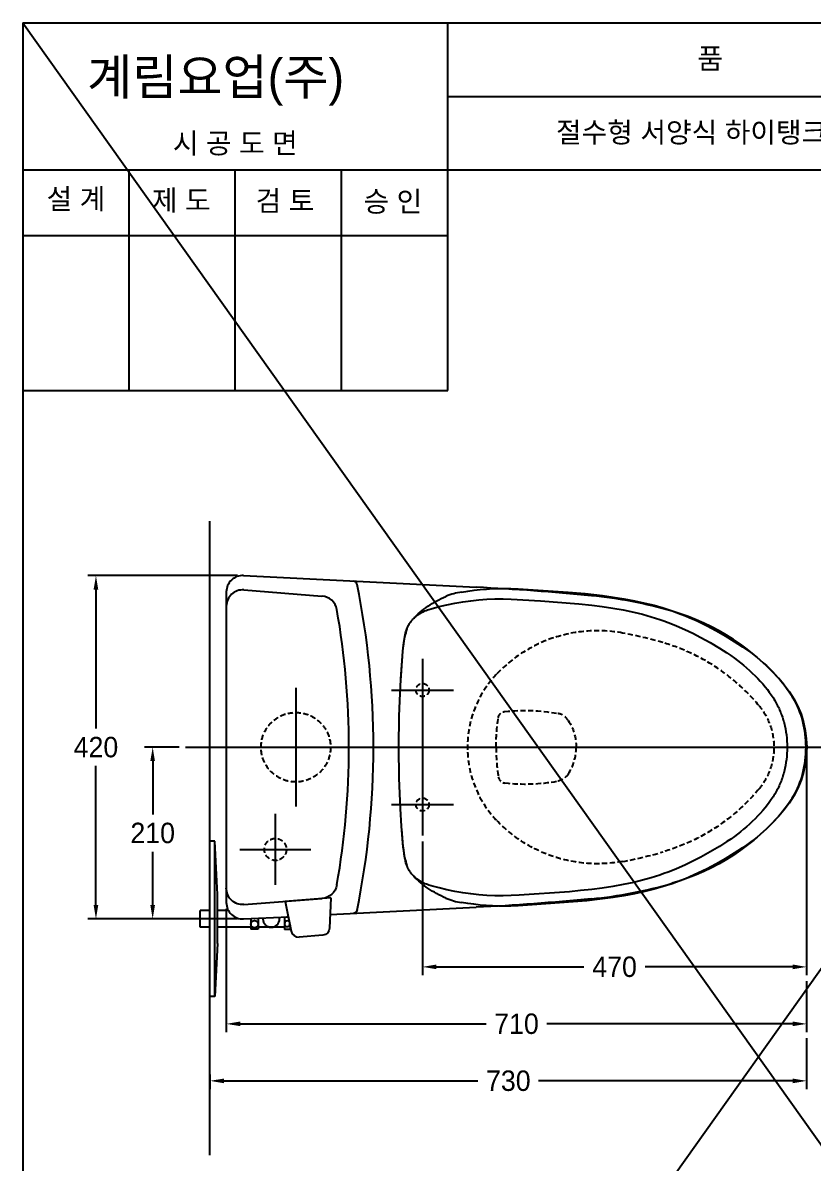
# Model space of a CAD drawing. Header units: millimetres. Extents: x 0 to 3800, y -67 to 2530.
# Drawn here: x 2000 to 2967, y 1135 to 2530 of the extents above; entities that cross this region are included whole.
import ezdxf
from ezdxf.enums import TextEntityAlignment as Align
from ezdxf.lldxf.tags import DXFTag

# ---------------------------------------------------------------- set-up
doc = ezdxf.new("R2010")
doc.units = ezdxf.units.MM
doc.linetypes.add('DASHED2', pattern=[9.525, 6.35, -3.175])
for name, color, linetype in [('TEXT', 7, 'Continuous'), ('내부선 및 부속', 4, 'Continuous'), ('도각라인', 255, 'Continuous'), ('외형선', 3, 'Continuous'), ('점선', 6, 'DASHED2'), ('중심선', 1, 'DASHED'), ('치수선', 7, 'Continuous')]:
    doc.layers.add(name, color=color, linetype=linetype)
doc.styles.add('____', font='')
doc.styles.add('타이틀', font='H2GTRM.TTF', dxfattribs={"height": 25})
doc.styles.get('____').set_extended_font_data('굴림')
tags = doc.linetypes.add('DASHDOT', pattern=[70, 31, -13, 13, -13]).pattern_tags.tags
tags[10:11] = [DXFTag(74, 4), DXFTag(75, 0), DXFTag(340, '0'), DXFTag(46, 0.0), DXFTag(50, 0.0), DXFTag(44, 0.0), DXFTag(45, 0.0)]
tags[8:9] = [DXFTag(74, 4), DXFTag(75, 0), DXFTag(340, '0'), DXFTag(46, 0.0), DXFTag(50, 0.0), DXFTag(44, 0.0), DXFTag(45, 0.0)]
tags[6:7] = [DXFTag(74, 4), DXFTag(75, 0), DXFTag(340, '0'), DXFTag(46, 0.0), DXFTag(50, 0.0), DXFTag(44, 0.0), DXFTag(45, 0.0)]
tags[4:5] = [DXFTag(74, 4), DXFTag(75, 0), DXFTag(340, '0'), DXFTag(46, 0.0), DXFTag(50, 0.0), DXFTag(44, 0.0), DXFTag(45, 0.0)]
tags = doc.linetypes.add('DASHED', pattern=[25.72, 12.86, -12.86]).pattern_tags.tags
tags[6:7] = [DXFTag(74, 4), DXFTag(75, 0), DXFTag(340, '0'), DXFTag(46, 0.0), DXFTag(50, 0.0), DXFTag(44, 0.0), DXFTag(45, 0.0)]
tags[4:5] = [DXFTag(74, 4), DXFTag(75, 0), DXFTag(340, '0'), DXFTag(46, 0.0), DXFTag(50, 0.0), DXFTag(44, 0.0), DXFTag(45, 0.0)]
doc.dimstyles.new('MSADIM', dxfattribs={"dimtxt": 33, "dimasz": 17, "dimexe": 10, "dimexo": 7.5, "dimgap": 10, "dimtad": 0, "dimtih": 1, "dimtoh": 1, "dimdec": 0, "dimzin": 1, "dimdsep": 46, "dimtxsty": '____', "dimcen": 11.25, "dimadec": 0, "dimazin": 0, "dimtfac": 1, "dimtdec": 0, "dimtix": 1, "dimtmove": 0, "dimatfit": 3, "dimfxl": 1, "dimtolj": 1, "dimtzin": 1, "dimarcsym": 0})

# ---------------------------------------------------------------- blocks, each defined once
blk = doc.blocks.new('*D2')
at = {"layer": '치수선', "color": 0, "linetype": 'Continuous', "lineweight": -2, "transparency": 16777216}
for p, q in [((2959, 1636.3), (2959, 1365.1)), ((2489, 1528.3), (2489, 1365.1)), ((2506, 1375.1), (2686.3, 1375.1)), ((2942, 1375.1), (2761.6, 1375.1))]:
    blk.add_line(p, q, dxfattribs=at)
at = {"layer": '치수선', "color": 0, "linetype": 'Continuous', "transparency": 16777216}
for points in [[(2506, 1378), (2506, 1372.3), (2489, 1375.1)], [(2942, 1378), (2942, 1372.3), (2959, 1375.1)]]:
    blk.add_solid(points, dxfattribs=at)
at = {"layer": '치수선', "color": 0, "linetype": 'Continuous', "transparency": 16777216, "insert": (2724, 1375.1), "char_height": 25, "attachment_point": 5, "style": '____'}
blk.add_mtext('\\A1;470', dxfattribs=at)
blk = doc.blocks.new('*D3')
at = {"layer": '치수선', "color": 0, "linetype": 'Continuous', "lineweight": -2, "transparency": 16777216}
for p, q in [((2249, 1446), (2249, 1295.4)), ((2959, 1357.6), (2959, 1295.4)), ((2266, 1305.4), (2566.8, 1305.4)), ((2942, 1305.4), (2641.1, 1305.4))]:
    blk.add_line(p, q, dxfattribs=at)
at = {"layer": '치수선', "color": 0, "linetype": 'Continuous', "transparency": 16777216}
for points in [[(2266, 1308.3), (2266, 1302.6), (2249, 1305.4)], [(2942, 1308.3), (2942, 1302.6), (2959, 1305.4)]]:
    blk.add_solid(points, dxfattribs=at)
at = {"layer": '치수선', "color": 0, "linetype": 'Continuous', "transparency": 16777216, "insert": (2604, 1305.4), "char_height": 25, "attachment_point": 5, "style": '____'}
blk.add_mtext('\\A1;710', dxfattribs=at)
blk = doc.blocks.new('*D4')
at = {"layer": '치수선', "color": 0, "linetype": 'Continuous', "lineweight": -2, "transparency": 16777216}
for p, q in [((2959, 1287.9), (2959, 1225.7)), ((2229, 1243.3), (2229, 1225.7)), ((2246, 1235.7), (2556.8, 1235.7)), ((2942, 1235.7), (2631.1, 1235.7))]:
    blk.add_line(p, q, dxfattribs=at)
at = {"layer": '치수선', "color": 0, "linetype": 'Continuous', "transparency": 16777216}
for points in [[(2246, 1238.5), (2246, 1232.8), (2229, 1235.7)], [(2942, 1238.5), (2942, 1232.8), (2959, 1235.7)]]:
    blk.add_solid(points, dxfattribs=at)
at = {"layer": '치수선', "color": 0, "linetype": 'Continuous', "transparency": 16777216, "insert": (2594, 1235.7), "char_height": 25, "attachment_point": 5, "style": '____'}
blk.add_mtext('\\A1;730', dxfattribs=at)
blk = doc.blocks.new('*D5')
at = {"layer": '치수선', "color": 0, "linetype": 'Continuous', "lineweight": -2, "transparency": 16777216}
for p, q in [((2262.5, 1853.7), (2079.5, 1853.7)), ((2089.5, 1836.7), (2089.5, 1666.6)), ((2089.5, 1450.8), (2089.5, 1620.9)), ((2262.5, 1433.8), (2079.5, 1433.8))]:
    blk.add_line(p, q, dxfattribs=at)
at = {"layer": '치수선', "color": 0, "linetype": 'Continuous', "transparency": 16777216}
for points in [[(2086.6, 1836.7), (2092.3, 1836.7), (2089.5, 1853.7)], [(2086.6, 1450.8), (2092.3, 1450.8), (2089.5, 1433.8)]]:
    blk.add_solid(points, dxfattribs=at)
at = {"layer": '치수선', "color": 0, "linetype": 'Continuous', "transparency": 16777216, "insert": (2089.5, 1643.8), "char_height": 25, "attachment_point": 5, "style": '____'}
blk.add_mtext('\\A1;420', dxfattribs=at)
blk = doc.blocks.new('*D12')
at = {"layer": '치수선', "color": 0, "linetype": 'Continuous', "lineweight": -2, "transparency": 16777216}
for p, q in [((2191.5, 1643.8), (2148.9, 1643.8)), ((2158.9, 1626.8), (2158.9, 1561.6)), ((2158.9, 1450.8), (2158.9, 1515.9)), ((2191.5, 1433.8), (2148.9, 1433.8))]:
    blk.add_line(p, q, dxfattribs=at)
at = {"layer": '치수선', "color": 0, "linetype": 'Continuous', "transparency": 16777216}
for points in [[(2156, 1626.8), (2161.7, 1626.8), (2158.9, 1643.8)], [(2156, 1450.8), (2161.7, 1450.8), (2158.9, 1433.8)]]:
    blk.add_solid(points, dxfattribs=at)
at = {"layer": '치수선', "color": 0, "linetype": 'Continuous', "transparency": 16777216, "insert": (2158.9, 1538.8), "char_height": 25, "attachment_point": 5, "style": '____'}
blk.add_mtext('\\A1;210', dxfattribs=at)

msp = doc.modelspace()

# ---------------------------------------------------------------- linework, layer by layer
for p, q in [((2000, 2530), (3800, 0)), ((3800, 2530), (2000, 0))]:
    msp.add_line(p, q)
at = {"layer": '내부선 및 부속', "linetype": 'Continuous'}
for p, q in [((2235, 1528.8), (2229, 1528.8)), ((2235, 1338.8), (2235, 1528.8)), ((2238, 1463.8), (2235, 1528.8)), ((2467.4, 1508.4), (2467.5, 1508.5)), ((2467.5, 1508.5), (2467.6, 1508.3)), ((2238, 1403.8), (2238, 1463.8)), ((2321.1, 1455.3), (2328.5, 1418.7)), ((2376.9, 1459.7), (2375.3, 1422.3)), ((2217, 1423.5), (2217, 1444)), ((2229, 1444), (2217, 1444)), ((2251.5, 1444), (2238, 1444)), ((2229, 1423.5), (2217, 1423.5)), ((2279, 1423.5), (2238, 1423.5)), ((2279, 1434.2), (2279, 1421.3)), ((2288, 1434.7), (2288, 1421.3)), ((2320, 1423.5), (2288, 1423.5)), ((2293.7, 1433.8), (2293.7, 1435)), ((2314.2, 1433.8), (2314.2, 1436)), ((2320, 1436.3), (2320, 1420.8)), ((2327, 1426.1), (2327, 1420.8)), ((2288, 1421.3), (2279, 1421.3)), ((2327, 1420.8), (2320, 1420.8)), ((2327.8, 1422.1), (2327, 1420.8)), ((2367, 1413.8), (2338, 1411.5)), ((2238, 1403.8), (2235, 1338.8)), ((2235, 1338.8), (2229, 1338.8))]:
    msp.add_line(p, q, dxfattribs=at)
at = {"layer": '내부선 및 부속', "linetype": 'Continuous', "flags": 128}
for points in [[(2478, 1801.3), (2479.8, 1803.1), (2481.7, 1805), (2483.9, 1807), (2486.1, 1809), (2488.4, 1810.9), (2490.8, 1812.7), (2493.2, 1814.5), (2495.6, 1816.2), (2498.3, 1818), (2500.9, 1819.6), (2503.6, 1821.2), (2506.4, 1822.8), (2509.1, 1824.2), (2512, 1825.7), (2514.8, 1827), (2517.6, 1828.3)], [(2536.9, 1833.7), (2544.5, 1834.9), (2552.1, 1835.9), (2559.7, 1836.7), (2567.4, 1837.3), (2574.8, 1837.8), (2582.2, 1838.1), (2589.7, 1838.1), (2597.1, 1838), (2606.2, 1837.7), (2667.1, 1833.5), (2688.1, 1831.7), (2709.1, 1829.3)], [(2709.1, 1829.3), (2722.2, 1827.5), (2735.2, 1825.4), (2748.2, 1823), (2761.1, 1820.2), (2772.3, 1817.4), (2783.4, 1814.2), (2794.3, 1810.7), (2799.8, 1808.7), (2805.1, 1806.7), (2810.6, 1804.6), (2816, 1802.3), (2821.4, 1799.9), (2826.8, 1797.5), (2837.3, 1792.3), (2847.7, 1786.8), (2859.2, 1780.2), (2870.4, 1773.3), (2880.7, 1766.6), (2885.7, 1763.1), (2890.7, 1759.5), (2894.6, 1756.5), (2898.4, 1753.5), (2902.2, 1750.3), (2905.9, 1747.1), (2909.7, 1743.6), (2913.4, 1740), (2917.1, 1736.3), (2920.6, 1732.6), (2923.8, 1729.1), (2926.9, 1725.6), (2929.9, 1722), (2932.8, 1718.4), (2935.3, 1715), (2937.7, 1711.5), (2939.9, 1708), (2941, 1706.2), (2942.1, 1704.4), (2944, 1701), (2945.8, 1697.5), (2947.4, 1694), (2949, 1690.4), (2950.4, 1686.8), (2951.7, 1683.1), (2952.9, 1679.4), (2953.9, 1675.6), (2954.4, 1673.7), (2954.8, 1671.7), (2955.6, 1667.8), (2956.3, 1663.8), (2956.8, 1659.8), (2957.2, 1655.8), (2957.5, 1651.8), (2957.7, 1647.8), (2957.8, 1643.8)], [(2499.8, 1813.2), (2509.3, 1815.8), (2518.9, 1818.1), (2528.6, 1820.1), (2538.3, 1821.8), (2548.1, 1823.1), (2557.9, 1824.2), (2567.7, 1824.9), (2577.6, 1825.3), (2587.5, 1825.3), (2597.4, 1825.1), (2633.2, 1822.9), (2680.3, 1819.3), (2696, 1817.6)], [(2696, 1817.6), (2708.9, 1815.9), (2721.8, 1813.9), (2734.6, 1811.7), (2747.4, 1809), (2758.1, 1806.4), (2768.7, 1803.4), (2779.2, 1800.1), (2784.4, 1798.3), (2789.6, 1796.4), (2794.7, 1794.4), (2799.8, 1792.4), (2809.9, 1788), (2819.9, 1783.2), (2829.7, 1778.1), (2841, 1771.8), (2852.2, 1765.1), (2861.5, 1759.2), (2866.1, 1756.1), (2870.6, 1752.9), (2874.4, 1750), (2878.1, 1747.1), (2881.8, 1744.1), (2885.4, 1741), (2888.9, 1737.8), (2892.4, 1734.6), (2895.8, 1731.3), (2899.1, 1727.9), (2902.2, 1724.6), (2905.2, 1721.2), (2908.1, 1717.8), (2910.9, 1714.3), (2913.3, 1711.1), (2915.6, 1707.9), (2917.9, 1704.5), (2918.9, 1702.9), (2919.9, 1701.1), (2920.9, 1699.5), (2921.8, 1697.9), (2922.7, 1696.2), (2923.5, 1694.6), (2924.4, 1692.9), (2925.2, 1691.2), (2925.9, 1689.5), (2926.7, 1687.7), (2927.4, 1686), (2928, 1684.3), (2928.7, 1682.5), (2929.3, 1680.7), (2929.9, 1678.9), (2930.4, 1677.1), (2931, 1675.3), (2931.4, 1673.5), (2931.9, 1671.7), (2932.3, 1669.9), (2933.1, 1666.2), (2933.7, 1662.5), (2934.2, 1658.8), (2934.6, 1655), (2934.9, 1651.3), (2935, 1647.5), (2935.1, 1643.8)], [(2467.4, 1779.2), (2467.9, 1781.9), (2468.3, 1783.5), (2468.8, 1785.2), (2469, 1786), (2469.3, 1786.8), (2469.5, 1787.6), (2469.8, 1788.4), (2470.2, 1789.3), (2470.5, 1790.1), (2471, 1791.2), (2471.5, 1792.2), (2472, 1793.2), (2472.6, 1794.2), (2473.2, 1795.1), (2473.8, 1796.1), (2474.5, 1797), (2475.2, 1797.9), (2475.9, 1798.8), (2476.6, 1799.7)], [(2476.6, 1799.7), (2477.3, 1800.5), (2478, 1801.3), (2478.6, 1801.8), (2479.1, 1802.3), (2479.7, 1802.8), (2480.2, 1803.4), (2480.8, 1803.8), (2481.4, 1804.3), (2482, 1804.8), (2482.6, 1805.3), (2483.2, 1805.7), (2483.8, 1806.2), (2484.5, 1806.6), (2485.1, 1807), (2485.7, 1807.4), (2486.4, 1807.8), (2487, 1808.2), (2487.7, 1808.6), (2488.4, 1808.9), (2489.1, 1809.3), (2489.8, 1809.6), (2490.5, 1809.9), (2491.9, 1810.6), (2493.4, 1811.1), (2495, 1811.7), (2496.6, 1812.2), (2499.8, 1813.2)], [(2460, 1643.8), (2460.5, 1681.9), (2462, 1719.2), (2465, 1761.2), (2465.4, 1765.1), (2465.8, 1768.6), (2466.2, 1772.1), (2467.4, 1779.1)], [(2462.5, 1727.4), (2465, 1760.8), (2465.5, 1765.2), (2466, 1769.7), (2466.7, 1774.4), (2467.5, 1779)], [(2467.4, 1508.4), (2466, 1517.4), (2465.5, 1521.6), (2463.3, 1547.1), (2462, 1568.4), (2460.5, 1606.1), (2460, 1643.8)], [(2935.1, 1643.8), (2935, 1640), (2934.9, 1636.3), (2934.6, 1632.5), (2934.2, 1628.8), (2933.7, 1625), (2933.1, 1621.3), (2932.3, 1617.7), (2931.9, 1615.8), (2931.4, 1614), (2931, 1612.2), (2930.4, 1610.4), (2929.9, 1608.6), (2929.3, 1606.8), (2928.7, 1605.1), (2928.1, 1603.3), (2927.4, 1601.5), (2926.7, 1599.8), (2925.9, 1598.1), (2925.2, 1596.4), (2924.4, 1594.7), (2923.6, 1593), (2922.7, 1591.3), (2921.8, 1589.7), (2920.9, 1588), (2920, 1586.4), (2918.9, 1584.7), (2917.9, 1583), (2915.7, 1579.7), (2913.3, 1576.4), (2910.9, 1573.2), (2908.1, 1569.7), (2905.2, 1566.3), (2902.2, 1562.9), (2899.1, 1559.7), (2895.8, 1556.3), (2892.4, 1552.9), (2888.9, 1549.7), (2885.4, 1546.5), (2881.8, 1543.4), (2878.1, 1540.4), (2874.4, 1537.5), (2870.6, 1534.6), (2866.1, 1531.4), (2861.5, 1528.4), (2852.2, 1522.4), (2841, 1515.7), (2829.7, 1509.4), (2819.9, 1504.3), (2809.9, 1499.6), (2799.8, 1495.1), (2794.7, 1493.1), (2789.6, 1491.1), (2784.4, 1489.2), (2779.2, 1487.4), (2768.7, 1484.1), (2758.1, 1481.1), (2747.4, 1478.5), (2734.6, 1475.9), (2721.8, 1473.6), (2708.9, 1471.6), (2696, 1469.9)], [(2957.8, 1643.8), (2957.7, 1639.7), (2957.5, 1635.7), (2957.2, 1631.7), (2956.8, 1627.7), (2956.3, 1623.7), (2955.6, 1619.8), (2954.8, 1615.8), (2954.4, 1613.9), (2953.9, 1611.9), (2952.9, 1608.1), (2951.7, 1604.4), (2950.4, 1600.7), (2949, 1597.1), (2947.4, 1593.5), (2945.8, 1590), (2944, 1586.5), (2942.1, 1583.1), (2941, 1581.3), (2939.9, 1579.5), (2937.7, 1576), (2935.3, 1572.5), (2932.8, 1569.2), (2929.9, 1565.5), (2926.9, 1561.9), (2923.8, 1558.4), (2920.6, 1554.9), (2917.1, 1551.2), (2913.4, 1547.5), (2909.7, 1543.9), (2905.9, 1540.4), (2902.2, 1537.2), (2898.4, 1534), (2894.6, 1531), (2890.7, 1528), (2885.7, 1524.4), (2880.7, 1520.9), (2870.4, 1514.2), (2859.2, 1507.3), (2847.7, 1500.7), (2837.3, 1495.2), (2826.8, 1490), (2821.4, 1487.6), (2816, 1485.2), (2810.6, 1483), (2805.1, 1480.8), (2799.8, 1478.8), (2794.3, 1476.9), (2783.4, 1473.3), (2772.3, 1470.1), (2761.1, 1467.3), (2748.2, 1464.5), (2735.2, 1462.1), (2722.2, 1460.1), (2709.1, 1458.2)], [(2467.5, 1508.5), (2466.7, 1513.1), (2466, 1517.8), (2465.5, 1522.3), (2463.7, 1543.4)], [(2477, 1487.3), (2476.1, 1488.5), (2475.6, 1489), (2475.2, 1489.6), (2474.7, 1490.2), (2474.3, 1490.8), (2473.9, 1491.4), (2473.5, 1492), (2472.7, 1493.1), (2472.4, 1493.7), (2472, 1494.3), (2471.7, 1494.9), (2471.4, 1495.6), (2471.1, 1496.2), (2470.8, 1496.8), (2470.5, 1497.5), (2470.2, 1498.2), (2469.9, 1498.9), (2469.7, 1499.6), (2469.4, 1500.3), (2469.2, 1501), (2468.7, 1502.5), (2468.4, 1503.9), (2468, 1505.4), (2467.7, 1506.8), (2467.4, 1508.3)], [(2499.8, 1474.3), (2496.8, 1475.2), (2495.3, 1475.7), (2493.8, 1476.2), (2492.3, 1476.8), (2490.9, 1477.4), (2490.2, 1477.7), (2489.5, 1478), (2488.8, 1478.4), (2488.1, 1478.7), (2487.4, 1479.1), (2486.7, 1479.5), (2486.1, 1479.9), (2485.4, 1480.3), (2484.8, 1480.7), (2484.1, 1481.1), (2483.5, 1481.6), (2482.9, 1482), (2482.3, 1482.5), (2481.6, 1483), (2481, 1483.5), (2480.5, 1484), (2479.9, 1484.5), (2479.3, 1485), (2478.7, 1485.6), (2478.2, 1486.1), (2477.6, 1486.7), (2477, 1487.3)], [(2517.6, 1459.2), (2514.7, 1460.5), (2511.8, 1461.9), (2509, 1463.4), (2506.2, 1464.9), (2503.5, 1466.4), (2500.9, 1467.9), (2498.3, 1469.5), (2495.8, 1471.2), (2493.4, 1472.8), (2491.1, 1474.6), (2488.8, 1476.3), (2486.6, 1478.2), (2484.4, 1480), (2482.3, 1482), (2480.2, 1484), (2478.2, 1486.1)], [(2696, 1469.9), (2682.5, 1468.4), (2668.9, 1467.1), (2607.3, 1462.9), (2597.4, 1462.4), (2587.5, 1462.2), (2577.6, 1462.2), (2567.8, 1462.6), (2557.9, 1463.3), (2548.1, 1464.4), (2538.3, 1465.7), (2528.6, 1467.4), (2518.9, 1469.4), (2509.3, 1471.7), (2499.8, 1474.3)], [(2709.1, 1458.2), (2690, 1456), (2623, 1450.9), (2606.2, 1449.9), (2597.1, 1449.5), (2589.6, 1449.4), (2582, 1449.5), (2574.5, 1449.7), (2566.9, 1450.2), (2559.4, 1450.8), (2551.9, 1451.7), (2544.4, 1452.7), (2536.9, 1453.8)]]:
    msp.add_lwpolyline(points, dxfattribs=at)
msp.add_lwpolyline([(2375.3, 1422.3, -0.379025), (2367, 1413.8)], format="xyb", dxfattribs=at)
at = {"layer": '내부선 및 부속', "linetype": 'Continuous'}
msp.add_circle((2283.5, 1427.3), 4.5, dxfattribs=at)
for centre, radius, start, end in [((2548.2, 1756), 78.5, 98.2384, 112.8611), ((2522.8, 1769.7), 56.1, 160.3209, 170.2759), ((2523, 1517.9), 56.3, 189.5652, 199.3325), ((2549.1, 1534.8), 81.9, 247.4212, 261.4511), ((2304, 1433.8), 10.2, 180.0006, 0), ((2323.5, 1427.8), 3.5, 87.7485, 343.8987), ((2323.5, 1439.8), 3.5, 253.3726, 292.3444), ((2323.5, 1427.8), 3.5, 39.0179, 87.7485), ((2337.3, 1420.5), 9, 191.4583, 274.49)]:
    msp.add_arc(centre, radius, start, end, dxfattribs=at)
at = {"layer": '도각라인', "color": 7}
for p, q in [((2000, 2530), (2000, 0)), ((2000, 2530), (3800, 2530)), ((2520, 2080), (2520, 2530)), ((2520, 2440), (3800, 2440)), ((2000, 2350), (3800, 2350)), ((2130, 2080), (2130, 2350)), ((2260, 2080), (2260, 2350)), ((2390, 2080), (2390, 2350)), ((2000, 2270), (2520, 2270)), ((2000, 2080), (2520, 2080))]:
    msp.add_line(p, q, dxfattribs=at)
at = {"layer": '외형선', "linetype": 'Continuous'}
for p, q in [((2229, 1144.6), (2229, 1920.4)), ((2270, 1853.7), (2554.8, 1839.5)), ((2249, 1833.8), (2249, 1453.8)), ((2270.5, 1836.2), (2366, 1828.7)), ((2270.5, 1451.3), (2366, 1458.8)), ((2376.9, 1459.7), (2321.1, 1455.3)), ((2376, 1439.1), (2554.8, 1448)), ((2270, 1433.8), (2324.9, 1436.5))]:
    msp.add_line(p, q, dxfattribs=at)
at = {"layer": '외형선', "linetype": 'Continuous', "flags": 128}
for points in [[(2931.2, 1720.6, -0.362125), (2931.2, 1566.9)], [(2931.2, 1566.9, -0.149206), (2794.4, 1477.4)], [(2270.5, 1451.3, -0.43736), (2249, 1471.3)], [(2384.2, 1475.3, -0.341705), (2366, 1458.8)], [(2695.6, 1458.4, -0.011768), (2554.8, 1448)], [(2408.9, 1444.5, -0.342483), (2404.2, 1440.5)]]:
    msp.add_lwpolyline(points, format="xyb", dxfattribs=at)
at = {"layer": '외형선', "linetype": 'Continuous'}
for centre, radius, start, end in [((2269, 1833.8), 20, 87.1411, 180), ((2404, 1842), 5, 11.5197, 87.1415), ((1431.1, 1643.8), 997.9, 348.4803, 11.5197), ((2269, 1816.3), 20, 85.5094, 180), ((2364.5, 1808.8), 20, 10.0472, 85.5094), ((2405.2, -1156.8), 3000, 84.4445, 87.1415), ((2643.4, 1291.7), 540, 73.7584, 84.4445), ((1433.2, 1643.8), 965.8, 349.9528, 10.0472), ((2716.1, 1541.3), 280, 39.8132, 73.7584), ((2643.4, 1995.8), 540, 275.5555, 286.2416), ((2269, 1453.8), 20, 180, 272.8591)]:
    msp.add_arc(centre, radius, start, end, dxfattribs=at)
at = {"layer": '점선', "flags": 128}
for points in [[(2589.7, 1687.5, -0.070312), (2654, 1685.3)], [(2900.4, 1695, -0.362125), (2900.4, 1592.5)], [(2579, 1643.8, -0.037774), (2581.7, 1679.9)], [(2581.7, 1679.9, -0.340717), (2589.7, 1687.5)], [(2667.3, 1676.5, -0.145176), (2677, 1643.8)], [(2667.3, 1611, -0.207813), (2654, 1602.3)], [(2900.4, 1592.5, -0.149206), (2783.2, 1515.8)], [(2733.8, 1504.1, -0.253823), (2579.6, 1554.4)]]:
    msp.add_lwpolyline(points, format="xyb", dxfattribs=at)
at = {"layer": '점선'}
for centre, radius in [((2489, 1713.8), 8), ((2334, 1643.8), 42.5), ((2489, 1573.8), 8), ((2309, 1518.8), 13.5)]:
    msp.add_circle(centre, radius, dxfattribs=at)
for centre, radius, start, end in [((2703, 1616.3), 170, 79.5841, 136.5529), ((2643.4, 1291.7), 500, 73.7584, 79.5841), ((2716.1, 1541.3), 240, 39.8132, 73.7584), ((2674, 1643.8), 130, 136.5529, 223.4471), ((2650.5, 1665.6), 20, 33.0409, 79.9998), ((2819, 1643.8), 240, 180, 188.653), ((2617, 1643.8), 60, 326.9591, 0.0001), ((2590.6, 1609), 9, 188.653, 263.9124), ((2614, 1828.8), 230, 263.9124, 280.0002), ((2643.4, 1995.8), 500, 280.4159, 286.2416)]:
    msp.add_arc(centre, radius, start, end, dxfattribs=at)
at = {"layer": '중심선', "linetype": 'DASHDOT'}
for p, q in [((2489, 1751.8), (2489, 1535.8)), ((2334, 1716.3), (2334, 1571.3)), ((2451, 1713.8), (2527, 1713.8)), ((2199, 1643.8), (2989, 1643.8)), ((2451, 1573.8), (2527, 1573.8)), ((2309, 1475.3), (2309, 1562.3)), ((2265.5, 1518.8), (2352.5, 1518.8))]:
    msp.add_line(p, q, dxfattribs=at)

# ---------------------------------------------------------------- texts
at = {"layer": 'TEXT', "style": '타이틀'}
for s, p in [('품             명', (2915.7, 2486.4)), ('절수형 서양식 하이탱크 일체형 변기', (2905.8, 2396)), ('시 공 도 면', (2259.9, 2382.7)), ('설 계', (2065, 2314.6)), ('제 도', (2193.8, 2312.9)), ('검 토', (2320.8, 2312.3)), ('승 인', (2452.7, 2311.4))]:
    msp.add_text(s, height=25, dxfattribs=at).set_placement(p, align=Align.MIDDLE_CENTER)
msp.add_text('계림요업(주)', height=44, dxfattribs=at).set_placement((2078.7, 2441.8))

# ---------------------------------------------------------------- dimensions: what is measured, and where the dimension line sits
at = {"layer": '치수선', "linetype": 'Continuous'}
for base, p1, p2, picture, middle in [((2089.5, 1433.8), (2270, 1853.7), (2270, 1433.8), '*D5', (2089.5, 1643.8)), ((2158.9, 1433.8), (2199, 1643.8), (2199, 1433.8), '*D12', (2158.9, 1538.8))]:
    dim = msp.add_linear_dim(base=base, p1=p1, p2=p2, angle=90, dimstyle='MSADIM', override={"dimtxt": 25}, dxfattribs=at)
    dim.commit()
    dim.dimension.update_dxf_attribs({"geometry": picture, "text_midpoint": middle, "dimtype": 160})
for base, p1, p2, picture, middle in [((2959, 1375.1), (2489, 1535.8), (2959, 1643.8), '*D2', (2724, 1375.1)), ((2959, 1305.4), (2249, 1453.5), (2959, 1365.1), '*D3', (2604, 1305.4)), ((2229, 1235.7), (2959, 1295.4), (2229, 1250.8), '*D4', (2594, 1235.7))]:
    dim = msp.add_linear_dim(base=base, p1=p1, p2=p2, dimstyle='MSADIM', override={"dimtxt": 25}, dxfattribs=at)
    dim.commit()
    dim.dimension.update_dxf_attribs({"geometry": picture, "text_midpoint": middle, "dimtype": 160})

doc.saveas('drawing.dxf')
